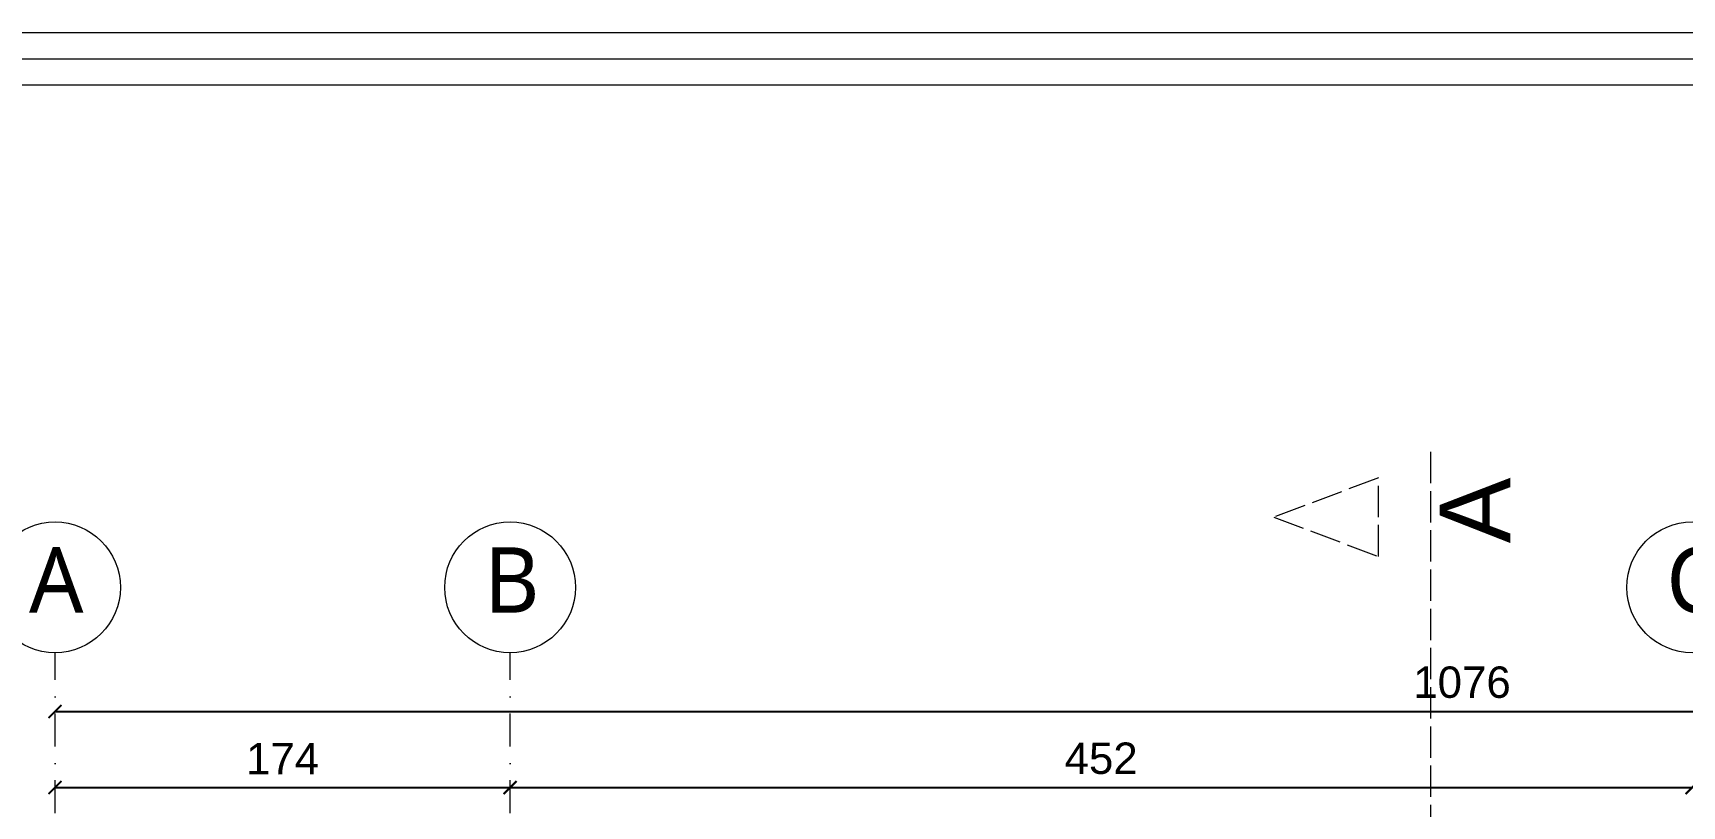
# Model space of a CAD drawing. Header units: millimetres. Extents: x 14753 to 45183, y 5640 to 19518.
# Drawn here: x 21780 to 22410, y 19217 to 19513 of the extents above; entities that cross this region are included whole.
import ezdxf

# ---------------------------------------------------------------- set-up
doc = ezdxf.new("R2010")
doc.units = ezdxf.units.MM
doc.linetypes.add('ACAD_ISO02W100', pattern=[15, 12, -3])
doc.linetypes.add('DASHDOT', pattern=[25.4, 12.7, -6.35, 0, -6.35])
for name, color, linetype, lineweight in [('CERCEVE', 66, 'Continuous', 0), ('k aks', 44, 'DASHDOT', 18), ('k dis olcu', 43, 'Continuous', 18), ('k pencere', 4, 'Continuous', 25), ('kesiklii çizgi', 244, 'ACAD_ISO02W100', 5)]:
    doc.layers.add(name, color=color, linetype=linetype, lineweight=lineweight)
doc.layers.add('Standart', color=7, linetype='Continuous')
doc.styles.add('MtXpl_Segoe_UI', font='segoeui.ttf')
doc.styles.get("Standard").update_dxf_attribs({"font": 'arial.ttf'})
doc.dimstyles.new('icölcü', dxfattribs={"dimtxt": 12, "dimasz": 5, "dimexe": 1.25, "dimexo": 0.625, "dimgap": 5, "dimtad": 1, "dimdec": 0, "dimtxsty": 'Standard', "dimblk": 'ARCHTICK', "dimcen": -10, "dimse1": 1, "dimse2": 1, "dimadec": 0, "dimazin": 0, "dimtfac": 1, "dimtdec": 0, "dimtix": 1, "dimtmove": 0, "dimatfit": 3, "dimldrblk": 'ARCHTICK', "dimfxl": 1, "dimarcsym": 0})

# ---------------------------------------------------------------- blocks, each defined once
blk = doc.blocks.new('KESİT')
at = {"layer": 'kesiklii çizgi', "color": 3}
for p, q in [((381060, 4552610), (381060, 4551290)), ((381040, 4552600), (381000, 4552585)), ((381000, 4552585), (381040, 4552570))]:
    blk.add_line(p, q, dxfattribs=at)
blk.add_lwpolyline([(381040, 4552570), (381040, 4552600)], dxfattribs=at)
blk.add_text('A', height=27, rotation=90, dxfattribs=at).set_placement((381090.5, 4552575))
blk = doc.blocks.new('AKS-KOLON')
at = {"layer": 'k aks'}
for p, q in [((376317.55, 4550391.82), (376317.55, 4551524.22)), ((376491.55, 4550391.82), (376491.55, 4551524.22))]:
    blk.add_line(p, q, dxfattribs=at)
at = {"layer": 'k aks', "linetype": 'Continuous'}
for centre in [(376317.55, 4551549.22), (376491.55, 4551549.22), (376943.55, 4551549.22)]:
    blk.add_circle(centre, 25, dxfattribs=at)
at = {"layer": 'k aks', "style": 'MtXpl_Segoe_UI'}
for s, p in [('A', (376307.62, 4551539.56)), ('B', (376481.62, 4551539.56)), ('C', (376933.62, 4551539.56))]:
    blk.add_text(s, height=25, dxfattribs=at).set_placement(p)
blk = doc.blocks.new('_ArchTick')
at = {"color": 0, "linetype": 'ByBlock', "const_width": 0.15}
blk.add_lwpolyline([(-0.5, -0.5), (0.5, 0.5)], dxfattribs=at)
blk = doc.blocks.new('*D132')
at = {"layer": 'Defpoints', "color": 0, "transparency": 16777216}
for p in [(21787.97, 19253.14), (22863.97, 19253.14), (22863.97, 19253.14)]:
    blk.add_point(p, dxfattribs=at)
at = {"layer": 'k dis olcu', "color": 0, "lineweight": -2, "transparency": 16777216}
blk.add_line((21787.97, 19253.14), (22863.97, 19253.14), dxfattribs=at)
at = {"layer": 'k dis olcu', "color": 0, "lineweight": -2, "transparency": 16777216, "xscale": 5, "yscale": 5, "zscale": 5, "rotation": 180}
blk.add_blockref('_ArchTick', (21787.97, 19253.14), dxfattribs=at)
at = {"layer": 'k dis olcu', "color": 0, "lineweight": -2, "transparency": 16777216, "xscale": 5, "yscale": 5, "zscale": 5}
blk.add_blockref('_ArchTick', (22863.97, 19253.14), dxfattribs=at)
at = {"layer": 'k dis olcu', "color": 0, "transparency": 16777216, "insert": (22325.97, 19264.27), "char_height": 12, "attachment_point": 5}
blk.add_mtext('1076', dxfattribs=at)
blk = doc.blocks.new('*D133')
at = {"layer": 'Defpoints', "color": 0, "transparency": 16777216}
for p in [(21787.97, 19224.06), (21961.97, 19224.06), (21961.97, 19224.06)]:
    blk.add_point(p, dxfattribs=at)
at = {"layer": 'k dis olcu', "color": 0, "lineweight": -2, "transparency": 16777216}
blk.add_line((21787.97, 19224.06), (21961.97, 19224.06), dxfattribs=at)
at = {"layer": 'k dis olcu', "color": 0, "lineweight": -2, "transparency": 16777216, "xscale": 5, "yscale": 5, "zscale": 5, "rotation": 180}
blk.add_blockref('_ArchTick', (21787.97, 19224.06), dxfattribs=at)
at = {"layer": 'k dis olcu', "color": 0, "lineweight": -2, "transparency": 16777216, "xscale": 5, "yscale": 5, "zscale": 5}
blk.add_blockref('_ArchTick', (21961.97, 19224.06), dxfattribs=at)
at = {"layer": 'k dis olcu', "color": 0, "transparency": 16777216, "insert": (21874.97, 19235.09), "char_height": 12, "attachment_point": 5}
blk.add_mtext('174', dxfattribs=at)
blk = doc.blocks.new('*D134')
at = {"layer": 'Defpoints', "color": 0, "transparency": 16777216}
for p in [(21961.97, 19224.06), (22413.97, 19224.06), (22413.97, 19224.06)]:
    blk.add_point(p, dxfattribs=at)
at = {"layer": 'k dis olcu', "color": 0, "lineweight": -2, "transparency": 16777216}
blk.add_line((21961.97, 19224.06), (22413.97, 19224.06), dxfattribs=at)
at = {"layer": 'k dis olcu', "color": 0, "lineweight": -2, "transparency": 16777216, "xscale": 5, "yscale": 5, "zscale": 5, "rotation": 180}
blk.add_blockref('_ArchTick', (21961.97, 19224.06), dxfattribs=at)
at = {"layer": 'k dis olcu', "color": 0, "lineweight": -2, "transparency": 16777216, "xscale": 5, "yscale": 5, "zscale": 5}
blk.add_blockref('_ArchTick', (22413.97, 19224.06), dxfattribs=at)
at = {"layer": 'k dis olcu', "color": 0, "transparency": 16777216, "insert": (22187.97, 19235.19), "char_height": 12, "attachment_point": 5}
blk.add_mtext('452', dxfattribs=at)

msp = doc.modelspace()

# ---------------------------------------------------------------- linework, layer by layer
at = {"layer": 'CERCEVE'}
for points in [[(21457.89, 17567.61), (23198.36, 17567.61), (23198.36, 19512.61), (21457.89, 19512.61)], [(21467.89, 17577.61), (23188.36, 17577.61), (23188.36, 19502.61), (21467.89, 19502.61)], [(21477.89, 17587.61), (23178.36, 17587.61), (23178.36, 19492.61), (21477.89, 19492.61)]]:
    msp.add_lwpolyline(points, close=True, dxfattribs=at)

# ---------------------------------------------------------------- block references
at = {"layer": 'k pencere'}
msp.add_blockref('AKS-KOLON', (-354529.57, -4532248.61), dxfattribs=at)
at = {"layer": 'Standart'}
msp.add_blockref('KESİT', (-358746.03, -4533257.54), dxfattribs=at)

# ---------------------------------------------------------------- dimensions: what is measured, and where the dimension line sits
at = {"layer": 'k dis olcu'}
for base, p1, p2, picture, middle in [((22863.97, 19253.14), (21787.97, 19253.14), (22863.97, 19253.14), '*D132', (22325.97, 19264.27)), ((21961.97, 19224.06), (21787.97, 19224.06), (21961.97, 19224.06), '*D133', (21874.97, 19235.09)), ((22413.97, 19224.06), (21961.97, 19224.06), (22413.97, 19224.06), '*D134', (22187.97, 19235.19))]:
    dim = msp.add_linear_dim(base=base, p1=p1, p2=p2, dimstyle='icölcü', dxfattribs=at)
    dim.commit()
    dim.dimension.update_dxf_attribs({"geometry": picture, "text_midpoint": middle})

doc.saveas('drawing.dxf')
